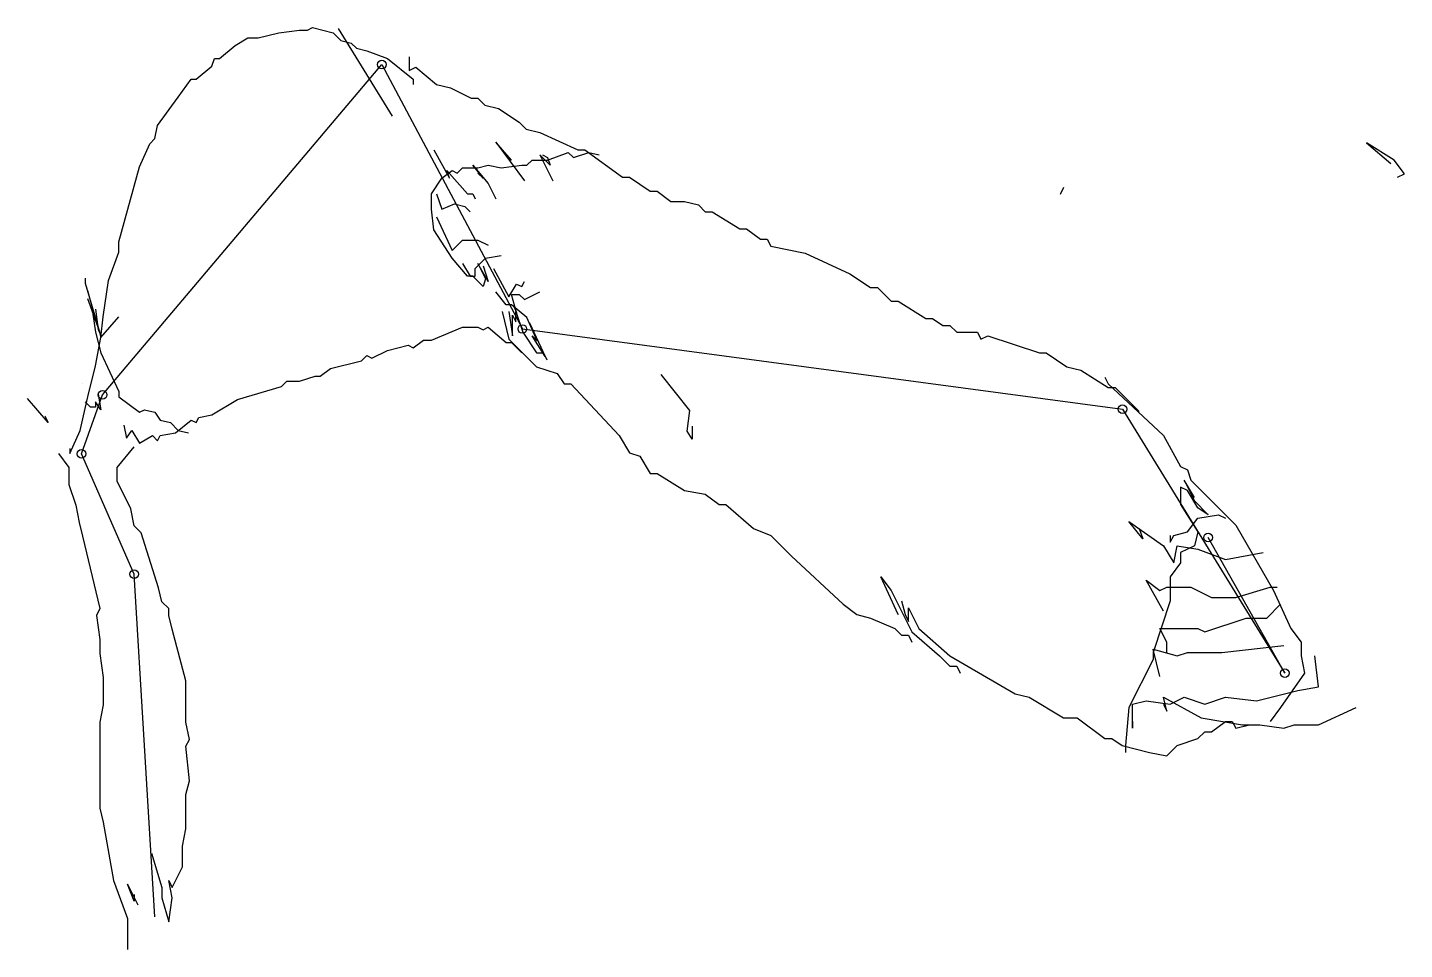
# Model space of a CAD drawing. Header units: millimetres. Extents: x -3 to 29, y -0.8 to 20.7.
import ezdxf

# ---------------------------------------------------------------- set-up
doc = ezdxf.new("R2010")
doc.units = ezdxf.units.MM

msp = doc.modelspace()

# ---------------------------------------------------------------- linework, layer by layer
at = {"layer": 'Shots', "color": 1}
for p, q in [((-1.216, 12.124), (5.266, 19.798)), ((5.266, 19.798), (8.532, 13.656)), ((8.532, 13.656), (22.474, 11.796)), ((-1.706, 10.756), (-1.216, 12.124)), ((22.474, 11.796), (26.242, 5.662)), ((-0.482, 7.958), (-1.706, 10.756)), ((26.242, 5.662), (24.458, 8.81)), ((0, 0), (-0.482, 7.958))]:
    msp.add_line(p, q, dxfattribs=at)
for centre in [(5.266, 19.798), (8.532, 13.656), (-1.216, 12.124), (22.474, 11.796), (-1.706, 10.756), (24.458, 8.81), (-0.482, 7.958), (26.242, 5.662)]:
    msp.add_circle(centre, 0.1, dxfattribs=at)
at = {"layer": 'Sketch', "color": 0}
for points in [[(-1.98, 10.88), (-1.98, 10.76), (-1.74, 11.3), (-1.56, 12.08), (-1.38, 12.8), (-1.26, 13.46), (-1.2, 13.94), (-1.08, 14.78), (-0.84, 15.44), (-0.84, 15.68), (-0.36, 17.42), (-0.12, 17.96), (0, 18.08), (0.06, 18.38), (0.54, 19.04), (0.84, 19.46), (0.96, 19.46), (1.32, 19.76), (1.38, 19.94), (1.5, 19.94), (1.86, 20.24), (2.16, 20.42), (2.4, 20.42), (2.88, 20.54), (3.36, 20.6), (3.54, 20.6), (3.66, 20.66), (4.14, 20.54), (4.32, 20.36), (4.56, 20.3), (4.68, 20.18), (4.92, 20.12), (5.4, 19.94), (6, 19.46), (6, 19.34)], [(5.52, 18.6), (4.26, 20.64)], [(5.9, 19.98), (5.9, 19.66), (6.06, 19.74), (6.54, 19.34), (6.86, 19.26), (7.34, 19.02), (7.5, 19.02), (7.66, 18.86), (7.98, 18.78), (8.46, 18.46), (8.62, 18.3), (8.94, 18.22), (9.82, 17.82), (9.98, 17.82), (10.86, 17.18), (11.02, 17.18), (11.5, 16.86), (11.66, 16.86), (11.98, 16.62), (12.3, 16.62), (12.62, 16.54), (12.78, 16.38), (12.94, 16.38), (13.58, 15.98), (13.74, 15.98), (14.06, 15.74), (14.22, 15.74), (14.3, 15.58), (15.1, 15.42), (16.14, 14.94), (16.62, 14.62), (16.78, 14.62), (17.1, 14.3), (17.26, 14.3), (17.9, 13.9), (18.06, 13.9), (18.3, 13.74), (18.46, 13.74), (18.62, 13.58), (19.1, 13.58), (19.18, 13.42), (19.34, 13.5), (20.54, 13.1), (20.7, 13.1), (21.18, 12.78), (21.5, 12.7), (22.14, 12.3), (22.3, 12.3), (22.86, 11.74)], [(8.22, 17.64), (8.28, 17.58), (7.92, 18), (8.58, 17.1)], [(28.86, 17.18), (29.02, 17.26), (28.78, 17.58), (28.14, 17.98), (28.7, 17.5)], [(7.62, 15.12), (7.74, 14.76), (7.5, 15.18), (7.68, 14.82), (7.62, 14.64), (7.38, 14.88), (7.26, 14.88), (6.9, 15.3), (6.48, 15.96), (6.42, 16.44), (6.42, 16.8), (6.66, 17.16), (6.9, 17.34), (7.02, 17.28), (7.14, 17.4), (7.5, 17.4), (7.74, 17.46), (8.04, 17.4), (8.52, 17.46), (8.64, 17.46), (8.76, 17.58), (9.12, 17.58), (9.6, 17.76), (9.72, 17.64), (10.08, 17.76), (10.32, 17.7)], [(6.48, 17.82), (6.84, 17.16), (6.78, 17.34), (7.26, 16.8), (7.38, 16.8), (7.44, 16.68)], [(9, 17.7), (9.12, 17.64), (9.18, 17.46), (8.94, 17.7), (9.24, 17.1)], [(7.5, 17.28), (7.62, 17.16), (7.38, 17.46), (7.74, 17.04), (7.92, 16.68)], [(6.54, 16.8), (6.66, 16.44), (6.96, 16.56), (7.2, 16.5), (7.32, 16.38)], [(21.1, 16.94), (21.02, 16.78)], [(6.54, 16.26), (6.9, 15.48), (7.14, 15.72), (7.5, 15.72), (7.74, 15.6)], [(7.14, 15.18), (7.32, 14.88), (7.44, 14.88), (7.44, 15.06), (7.68, 15.3), (8.04, 15.36)], [(7.86, 15.06), (8.22, 14.4), (8.4, 14.7), (8.52, 14.64), (8.58, 14.76)], [(-1.62, 14.84), (-1.62, 14.72), (-1.32, 13.7), (-1.26, 13.46), (-0.84, 13.94)], [(-1.44, 14.12), (-1.56, 14.54)], [(8.7, 13.8), (9.06, 13.02), (8.76, 13.5), (8.88, 13.38), (8.88, 13.38), (8.64, 13.92), (8.28, 14.22), (8.16, 14.22), (7.92, 14.52)], [(8.34, 14.16), (8.4, 14.04), (8.28, 14.46), (8.46, 14.46), (8.58, 14.34), (8.94, 14.52)], [(-1.38, 14.12), (-1.32, 13.64), (-1.26, 13.52), (-1.56, 14.36)], [(-1.44, 14), (-1.38, 13.58), (-1.38, 13.58), (-1.26, 13.1), (-0.84, 12.2), (-0.84, 12.08), (-0.36, 11.72), (-0.24, 11.78), (0, 11.72), (0.12, 11.54), (0.36, 11.48), (0.54, 11.3), (0.78, 11.24)], [(8.06, 14.06), (8.22, 13.42), (8.86, 12.78), (9.34, 12.62), (9.5, 12.38), (9.66, 12.38), (10.78, 11.18), (11.02, 10.78), (11.26, 10.7), (11.5, 10.3), (11.66, 10.3), (12.3, 9.9), (12.78, 9.82), (13.1, 9.58), (13.26, 9.58), (13.9, 9.02), (14.3, 8.86), (14.78, 8.38), (15.98, 7.26), (16.3, 7.02), (16.62, 6.94), (17.18, 6.7), (17.34, 6.54), (17.5, 6.54), (17.58, 6.38)], [(8.22, 14.06), (8.3, 13.5), (8.3, 13.98), (8.38, 13.82), (8.38, 14.06), (8.54, 13.58), (8.86, 13.1), (9.02, 13.1), (9.1, 12.94)], [(-0.72, 11.42), (-0.66, 11.12), (-0.54, 11.3), (-0.36, 11), (-0.06, 11.18), (0.06, 11.06), (0.12, 11.18), (0.48, 11.24), (0.84, 11.54), (0.96, 11.48), (1.02, 11.6), (1.32, 11.66), (1.92, 12.02), (2.94, 12.32), (3.06, 12.44), (3.36, 12.44), (3.72, 12.56), (3.84, 12.56), (4.08, 12.74), (4.8, 12.92), (4.92, 13.04), (5.04, 12.98), (5.4, 13.16), (5.64, 13.22), (5.88, 13.28), (6, 13.22), (6.24, 13.4), (6.42, 13.4), (7.14, 13.7), (7.5, 13.7), (7.62, 13.64), (7.74, 13.7), (8.16, 13.34), (8.28, 13.34), (8.52, 13.1)], [(12.48, 11.4), (12.48, 11.1), (12.36, 11.28), (12.42, 11.76), (11.76, 12.6)], [(22.06, 12.54), (22.14, 12.38), (23.42, 11.18), (23.82, 10.46), (23.98, 10.38), (24.06, 10.14), (25.1, 9.1), (25.98, 7.58), (26.38, 6.7), (26.62, 6.38), (26.62, 6.06), (26.7, 5.66), (26.14, 4.86), (25.9, 4.54)], [(-1.68, 12.38), (-1.68, 12.38)], [(-2.56, 11.64), (-2.48, 11.48), (-2.96, 12.04)], [(-1.32, 12.14), (-1.26, 11.78), (-1.38, 11.96), (-1.38, 11.84), (-1.5, 11.84), (-1.62, 11.96)], [(-0.08, 1.48), (0.16, 0.68), (0.16, 0.44), (0.32, -0.12), (0.4, 0.44), (0.32, 0.84), (0.4, 0.68), (0.64, 1.16), (0.64, 1.64), (0.72, 2.04), (0.72, 2.84), (0.8, 3.16), (0.72, 3.96), (0.8, 4.12), (0.72, 4.52), (0.72, 5.48), (0.4, 6.68), (0.32, 7), (0.32, 7.16), (0.16, 7.32), (0.08, 7.64), (-0.32, 8.92), (-0.48, 9.08), (-0.56, 9.48), (-0.88, 10.12), (-0.88, 10.44), (-0.48, 10.92)], [(-2.24, 10.76), (-2, 10.44), (-2, 10.04), (-1.84, 9.56), (-1.76, 9.16), (-1.68, 8.84), (-1.28, 7.16), (-1.36, 7), (-1.28, 6.44), (-1.28, 6.12), (-1.2, 5.56), (-1.2, 4.92), (-1.28, 4.52), (-1.28, 2.52), (-1.2, 2.2), (-0.96, 0.84), (-0.64, -0.04), (-0.64, -0.76)], [(17.18, 7.18), (17.26, 7.02), (16.86, 7.9), (17.1, 7.58), (17.58, 6.62), (18.22, 6.06), (18.46, 5.82), (18.62, 5.82), (18.7, 5.66)], [(17.34, 7.34), (17.42, 7.02), (17.5, 6.86), (17.5, 7.18), (17.74, 6.7), (18.46, 6.06), (19.98, 5.18), (20.3, 5.1), (21.1, 4.62), (21.42, 4.62), (22.06, 4.14), (22.22, 4.14), (22.46, 3.98), (23.1, 3.82), (23.5, 3.74), (23.74, 3.98), (24.22, 4.14), (24.38, 4.3), (24.54, 4.3), (24.86, 4.54), (25.02, 4.54), (25.1, 4.38), (25.42, 4.46)], [(-0.48, 0.52), (-0.48, 0.36), (-0.64, 0.76), (-0.4, 0.28)]]:
    msp.add_lwpolyline(points, dxfattribs=at)
at = {"layer": 'Sketch', "color": 5}
for points in [[(24.14, 9.74), (23.9, 10.14), (24.14, 9.66), (24.46, 9.34), (24.22, 9.5), (23.98, 9.9), (23.82, 9.98), (23.82, 9.58), (24.22, 8.94), (24.14, 8.62), (23.82, 8.46), (23.82, 8.22), (23.58, 7.9), (23.58, 7.34), (23.18, 6.14), (23.18, 5.98), (22.62, 4.86), (22.54, 3.98), (22.54, 3.82)], [(23.58, 8.86), (23.58, 8.7), (23.66, 8.86), (23.98, 8.94), (24.22, 9.26), (24.7, 9.34), (24.86, 9.26)], [(22.86, 9.02), (22.94, 8.78), (22.62, 9.18), (23.42, 8.62), (23.66, 8.22), (23.74, 8.62), (24.22, 8.54), (24.86, 8.3), (25.74, 8.46)], [(23.42, 7.1), (23.02, 7.82), (23.34, 7.58), (23.5, 7.66), (24.06, 7.66), (24.54, 7.42), (25.1, 7.42), (25.9, 7.66), (26.06, 7.66)], [(23.5, 6.14), (23.5, 6.38), (23.34, 6.7), (24.22, 6.7), (24.38, 6.62), (25.34, 6.94), (25.82, 6.94), (26.14, 7.26)], [(23.34, 5.58), (23.18, 6.22), (23.74, 6.06), (23.98, 6.14), (24.78, 6.14), (26.22, 6.3)], [(22.7, 4.54), (22.7, 4.38), (22.7, 4.94), (23.02, 5.02), (23.58, 4.94), (23.9, 5.1), (24.38, 4.94), (24.86, 5.1), (25.58, 5.02), (26.54, 5.26), (27.02, 5.34), (26.94, 6.06)], [(23.42, 4.94), (23.5, 4.78), (23.42, 5.1), (24.3, 4.62), (25.26, 4.46), (25.66, 4.46), (26.22, 4.38), (26.46, 4.46), (27.02, 4.46), (27.9, 4.86)]]:
    msp.add_lwpolyline(points, dxfattribs=at)

doc.saveas('drawing.dxf')
